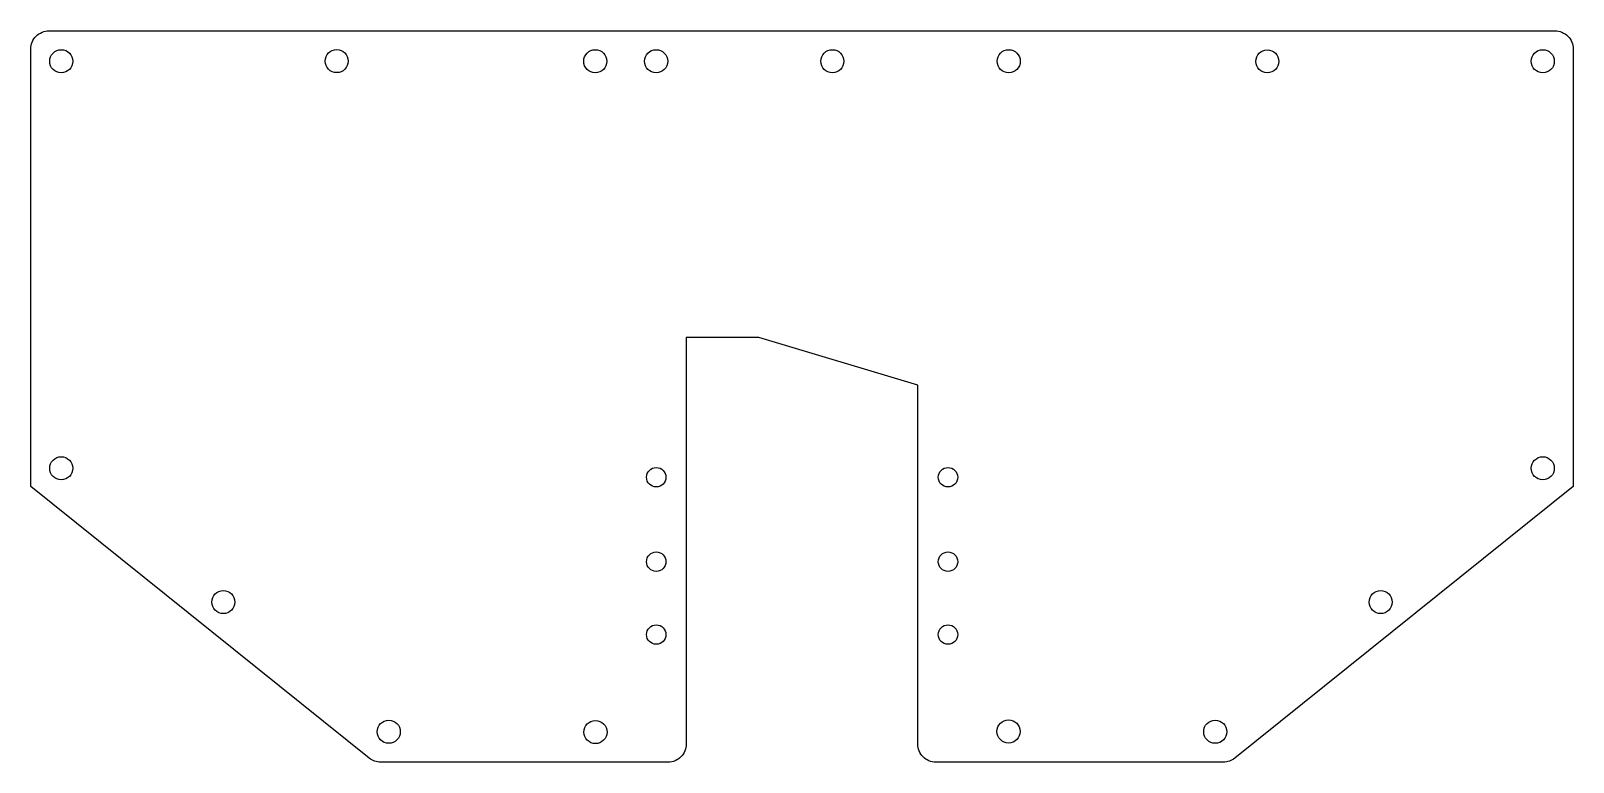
# Model space of a CAD drawing. Header units: millimetres. Extents: x 0 to 254, y -120 to 0.
import ezdxf

# ---------------------------------------------------------------- set-up
doc = ezdxf.new("R2010")
doc.units = ezdxf.units.MM
doc.layers.get('0').update_dxf_attribs({"linetype": 'CONTINUOUS'})

msp = doc.modelspace()

# ---------------------------------------------------------------- linework, layer by layer
msp.add_lwpolyline([(0, -3, -0.414214), (3, 0), (251, 0, -0.414214), (254, -3), (254, -75), (198.28, -119.72, -0.170697), (196.4, -120.38), (149.05, -120.38, -0.414214), (146.05, -117.38), (146.05, -58.31), (119.87, -50.48), (107.95, -50.48), (107.95, -117.38, -0.414214), (104.95, -120.38), (57.6, -120.38, -0.170697), (55.72, -119.72), (0, -75)], format="xyb", close=True)
for centre, radius in [((5, -5), 1.9), ((50.37, -4.98), 1.9), ((92.95, -5), 1.9), ((102.98, -5), 1.9), ((132, -5), 1.9), ((161.05, -5), 1.9), ((203.63, -5.02), 1.9), ((249, -5), 1.9), ((5, -72), 1.9), ((249, -72), 1.9), ((103, -73.48), 1.6), ((151.05, -73.48), 1.6), ((103, -87.38), 1.6), ((151.05, -87.38), 1.6), ((31.7, -94.03), 1.9), ((222.3, -94.03), 1.9), ((103, -99.38), 1.6), ((151.05, -99.38), 1.6), ((58.95, -115.38), 1.9), ((92.99, -115.43), 1.9), ((161.01, -115.33), 1.9), ((195.05, -115.38), 1.9)]:
    msp.add_circle(centre, radius)

doc.saveas('drawing.dxf')
